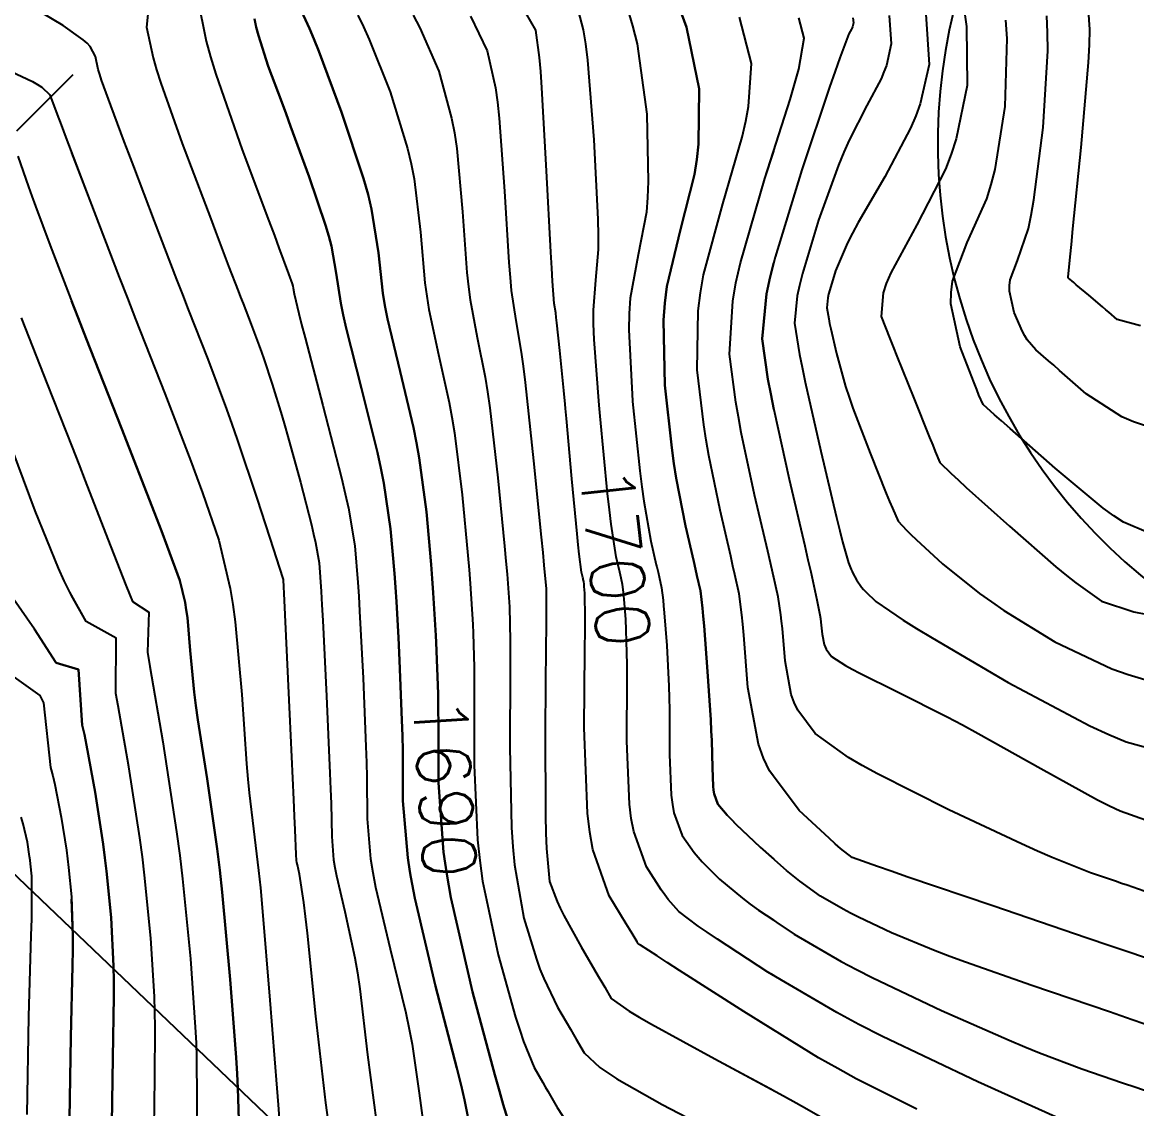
# Model space of a CAD drawing. Header units: metres. Extents: x 837475 to 838479, y 1189012 to 1191015.
# Drawn here: x 837821.4 to 837900.8, y 1190482.4 to 1190559.7 of the extents above; entities that cross this region are included whole.
import ezdxf

# ---------------------------------------------------------------- set-up
doc = ezdxf.new("R2010")
doc.units = ezdxf.units.M
doc.header["$LTSCALE"] = 0.3
for name, color, linetype in [('CORREDORVIA', 70, 'Continuous'), ('COTAS 10', 1, 'Continuous'), ('COTAS INT', 252, 'Continuous'), ('DRENAJE', 5, 'Continuous'), ('VIA2', 121, 'Continuous')]:
    doc.layers.add(name, color=color, linetype=linetype)
doc.styles.get("Standard").update_dxf_attribs({"font": 'simplex.shx'})

msp = doc.modelspace()

# ---------------------------------------------------------------- linework, layer by layer
at = {"layer": 'CORREDORVIA'}
msp.add_lwpolyline([(837910.67578, 1191000.96488), (838157.033, 1190996.193), (838237.174, 1190821.339), (838237.001, 1190602.875), (838240.0305, 1190437.1985), (838223.5365, 1190366.2715), (838212.196, 1190288.9195), (838227.642, 1189916.876), (838080.482, 1189451.8445), (837860.4834, 1189307.12351), (837593.19071, 1189234.39948), (837744.4868, 1189686.6093), (837750.277, 1189933.973), (837710.4905, 1190057.959), (837731.595, 1190134.414), (837885.383, 1190229.429), (837983.18356, 1190344.11971), (837817.55386, 1190502.18733), (837798.03286, 1190660.16958), (837963.57418, 1190795.98182)], close=True, dxfattribs=at)
at = {"layer": 'COTAS 10'}
for points in [[(837841.158, 1190560.818), (837841.874, 1190559.276), (837842.175, 1190558.53), (837842.522, 1190557.646), (837844.15, 1190553.302), (837845.721, 1190548.577), (837846.032, 1190547.453), (837846.289, 1190546.408), (837846.771, 1190543.302), (837847.087, 1190540.432), (837847.241, 1190539.538), (837847.423, 1190538.599), (837848.318, 1190534.849), (837849.262, 1190530.861), (837849.475, 1190529.773), (837849.668, 1190528.692), (837850.189, 1190524.849), (837850.53, 1190521.113), (837850.61, 1190520.1), (837850.683, 1190519.096), (837850.862, 1190516.055), (837850.891, 1190515.551), (837851.016, 1190511.897), (837851.036, 1190510.826), (837851.051, 1190509.729), (837851.052, 1190505.551), (837851.4, 1190500.627), (837851.634, 1190499.06), (837851.926, 1190497.404), (837851.999, 1190497.09), (837851.926, 1190497.404), (837851.634, 1190499.06), (837851.4, 1190500.627), (837851.052, 1190505.551), (837851.051, 1190509.729), (837851.036, 1190510.826), (837851.016, 1190511.897), (837850.891, 1190515.551), (837850.862, 1190516.055), (837850.683, 1190519.096), (837850.61, 1190520.1), (837850.53, 1190521.113), (837850.189, 1190524.849), (837849.668, 1190528.692), (837849.475, 1190529.773), (837849.262, 1190530.861), (837848.318, 1190534.849), (837847.423, 1190538.599), (837847.241, 1190539.538), (837847.087, 1190540.432), (837846.771, 1190543.302), (837846.289, 1190546.408), (837846.032, 1190547.453), (837845.721, 1190548.577), (837844.15, 1190553.302), (837842.522, 1190557.646), (837842.175, 1190558.53), (837841.874, 1190559.276), (837841.158, 1190560.818)], [(837874.92346, 1190491.83388), (837874.506, 1190492.079), (837870.915, 1190494.428), (837870.173, 1190494.929), (837869.54, 1190495.364), (837868.164, 1190496.399), (837867.406, 1190497.258), (837867.163, 1190497.584), (837866.906, 1190497.948), (837865.858, 1190499.58), (837864.95, 1190502.094), (837864.782, 1190503.015), (837864.649, 1190504.033), (837864.47, 1190508.519), (837864.49, 1190512.967), (837864.487, 1190513.562), (837864.484, 1190513.96), (837864.472, 1190514.849), (837864.387, 1190517.201), (837864.28, 1190518.601), (837864.255, 1190518.89), (837864.232, 1190519.136), (837864.165, 1190519.672), (837864.062, 1190520.133), (837864.016, 1190520.333), (837863.963, 1190520.564), (837863.708, 1190521.66), (837863.347, 1190523.985), (837863.227, 1190524.99), (837863.097, 1190526.153), (837862.557, 1190531.66), (837862.498, 1190532.458), (837862.146, 1190537.12), (837862.098, 1190538.252), (837862.078, 1190539.22), (837862.245, 1190541.348), (837862.445, 1190543.524), (837862.447, 1190544.523), (837862.424, 1190545.693), (837862.147, 1190551.348), (837861.679, 1190557.006), (837861.535, 1190558.178), (837861.386, 1190559.178), (837860.799, 1190561.363)], [(837895.47, 1190481.554), (837889.458, 1190484.27), (837882.659, 1190487.502), (837880.991, 1190488.358), (837879.416, 1190489.196), (837874.506, 1190492.079), (837870.915, 1190494.428), (837870.173, 1190494.929), (837869.54, 1190495.364), (837868.164, 1190496.399), (837867.406, 1190497.258), (837867.163, 1190497.584), (837866.906, 1190497.948), (837865.858, 1190499.58), (837864.95, 1190502.094), (837864.782, 1190503.015), (837864.649, 1190504.033), (837864.47, 1190508.519), (837864.49, 1190512.967), (837864.487, 1190513.562), (837864.484, 1190513.96), (837864.472, 1190514.849), (837864.387, 1190517.201), (837864.28, 1190518.601), (837864.255, 1190518.89), (837864.232, 1190519.136), (837864.165, 1190519.672), (837864.062, 1190520.133), (837864.016, 1190520.333), (837863.963, 1190520.564), (837863.708, 1190521.66), (837863.347, 1190523.985), (837863.227, 1190524.99), (837863.097, 1190526.153), (837862.557, 1190531.66), (837862.498, 1190532.458), (837862.146, 1190537.12), (837862.098, 1190538.252), (837862.078, 1190539.22), (837862.245, 1190541.348), (837862.445, 1190543.524), (837862.447, 1190544.523), (837862.424, 1190545.693), (837862.147, 1190551.348), (837861.679, 1190557.006), (837861.535, 1190558.178), (837861.386, 1190559.178), (837860.799, 1190561.363)], [(837880.568, 1190560.036), (837880.595, 1190559.672), (837880.531, 1190559.395), (837880.5, 1190559.311), (837880.463, 1190559.223), (837880.281, 1190558.881), (837879.631, 1190557.177), (837879.3, 1190556.231), (837878.902, 1190555.08), (837876.918, 1190549.209), (837875.016, 1190542.976), (837874.67, 1190541.596), (837874.403, 1190540.367), (837874.093, 1190537.176), (837874.513, 1190534.297), (837874.706, 1190533.264), (837874.932, 1190532.129), (837876.026, 1190527.176), (837877.127, 1190522.439), (837877.357, 1190521.439), (837877.555, 1190520.575), (837878.001, 1190518.581), (837878.202, 1190517.53), (837878.245, 1190517.261), (837878.283, 1190517), (837878.375, 1190516.138), (837878.511, 1190515.407), (837878.576, 1190515.23), (837878.654, 1190515.064), (837879.034, 1190514.557), (837880.036, 1190513.904), (837880.506, 1190513.647), (837881.059, 1190513.356), (837883.748, 1190512.029), (837887.277, 1190510.251), (837888.359, 1190509.677), (837889.487, 1190509.067), (837893.938, 1190506.567), (837897.969, 1190504.345), (837898.831, 1190503.911), (837899.584, 1190503.556), (837901.387, 1190502.925)], [(837901.402, 1190530.975), (837900.533, 1190531.267), (837899.714, 1190531.608), (837897.173, 1190533.251), (837895.275, 1190534.928), (837894.861, 1190535.291), (837894.496, 1190535.61), (837893.579, 1190536.398), (837892.977, 1190537.11), (837892.81, 1190537.382), (837892.643, 1190537.685), (837892.039, 1190539.049), (837891.71, 1190540.575), (837891.716, 1190540.98), (837891.765, 1190541.379), (837892.293, 1190542.756), (837893.062, 1190545.017), (837893.262, 1190545.972), (837893.456, 1190547.071), (837894.112, 1190552.227), (837894.438, 1190557.686), (837894.424, 1190558.976), (837894.365, 1190560.169)], [(837820.275, 1190556.384), (837822.14, 1190555.49), (837822.507, 1190555.283), (837822.811, 1190555.094), (837823.369, 1190554.557), (837823.891, 1190553.144), (837824.171, 1190552.401), (837824.51, 1190551.507), (837826.226, 1190547.01), (837828.321, 1190541.563), (837828.899, 1190540.07), (837829.477, 1190538.584), (837831.557, 1190533.272), (837833.41, 1190528.467), (837833.844, 1190527.301), (837834.243, 1190526.206), (837835.402, 1190522.845), (837836.222, 1190519.397), (837836.409, 1190518.248), (837836.579, 1190517.014), (837837.045, 1190511.855), (837837.387, 1190506.913), (837837.478, 1190505.817), (837837.568, 1190504.837), (837837.88, 1190502.282), (837838.243, 1190499.324), (837838.366, 1190498.091), (837838.498, 1190496.678), (837839.052, 1190490.081), (837839.547, 1190483.821), (837839.641, 1190482.621), (837839.717, 1190481.653)], [(837824.92346, 1190550.42348), (837826.226, 1190547.01), (837828.321, 1190541.563), (837828.899, 1190540.07), (837829.477, 1190538.584), (837831.557, 1190533.272), (837833.41, 1190528.467), (837833.844, 1190527.301), (837834.243, 1190526.206), (837835.402, 1190522.845), (837836.222, 1190519.397), (837836.409, 1190518.248), (837836.579, 1190517.014), (837837.045, 1190511.855), (837837.387, 1190506.913), (837837.478, 1190505.817), (837837.568, 1190504.837), (837837.88, 1190502.282), (837838.243, 1190499.324), (837838.366, 1190498.091), (837838.498, 1190496.678), (837839.052, 1190490.081), (837839.547, 1190483.821), (837839.641, 1190482.621), (837839.717, 1190481.653)], [(837874.932, 1190532.129), (837874.706, 1190533.264), (837874.513, 1190534.297), (837874.093, 1190537.176), (837874.403, 1190540.367), (837874.67, 1190541.596), (837874.92346, 1190542.6069)], [(837820.329, 1190513.441), (837822.652, 1190511.786), (837822.912, 1190511.265), (837823.431, 1190506.642), (837823.584, 1190506.051), (837823.729, 1190505.443), (837824.19, 1190503.112), (837824.552, 1190500.759), (837824.635, 1190500.138), (837824.71, 1190499.529), (837824.918, 1190497.439), (837825.008, 1190494.686), (837825.008, 1190493.659), (837824.998, 1190492.517), (837824.872, 1190487.439), (837824.766, 1190481.626)], [(837824.766, 1190481.626), (837824.872, 1190487.439), (837824.998, 1190492.517), (837825.008, 1190493.659), (837825.008, 1190494.686), (837824.92346, 1190497.27205)], [(837856.181, 1190480.979), (837855.656, 1190482.657), (837855.389, 1190483.605), (837855.069, 1190484.762), (837853.476, 1190490.688), (837851.999, 1190497.09), (837853.476, 1190490.688), (837855.069, 1190484.762), (837855.389, 1190483.605), (837855.656, 1190482.657), (837856.181, 1190480.979)]]:
    msp.add_lwpolyline(points, dxfattribs=at)
at = {"layer": 'COTAS INT'}
for points in [[(837901.048, 1190538.097), (837899.39, 1190538.544), (837898.788, 1190539.067), (837898.577, 1190539.247), (837898.347, 1190539.442), (837897.357, 1190540.274), (837896.457, 1190541.028), (837896.284, 1190541.174), (837896.143, 1190541.292), (837895.91, 1190541.494), (837895.895, 1190541.519), (837895.892, 1190541.527), (837895.89, 1190541.535), (837895.886, 1190541.566), (837896.03, 1190543.002), (837896.12, 1190543.896), (837896.233, 1190545.005), (837896.822, 1190550.804), (837897.336, 1190556.844), (837897.401, 1190558.105), (837897.431, 1190559.188), (837897.262, 1190561.617)], [(837830.477, 1190561.495), (837830.261, 1190559.356), (837830.727, 1190557.18), (837830.977, 1190556.336), (837831.279, 1190555.387), (837832.809, 1190551.084), (837834.454, 1190546.711), (837834.828, 1190545.718), (837835.168, 1190544.819), (837836.102, 1190542.358), (837836.78, 1190540.594), (837836.958, 1190540.135), (837837.131, 1190539.689), (837837.72, 1190538.183), (837838.291, 1190536.667), (837838.452, 1190536.214), (837838.615, 1190535.747), (837839.218, 1190533.942), (837839.897, 1190531.719), (837840.109, 1190530.989), (837840.33, 1190530.209), (837841.217, 1190526.976), (837842.002, 1190523.928), (837842.16, 1190523.265), (837842.292, 1190522.68), (837842.557, 1190521.217), (837842.694, 1190519.183), (837842.747, 1190518.237), (837842.806, 1190517.126), (837843.071, 1190511.731), (837843.316, 1190506.258), (837843.361, 1190505.097), (837843.397, 1190504.09), (837843.447, 1190501.731), (837843.585, 1190500.087), (837843.676, 1190499.53), (837843.789, 1190498.929), (837844.391, 1190496.389), (837845.095, 1190493.106), (837845.274, 1190492.037), (837845.445, 1190490.897), (837846.005, 1190486.202), (837846.639, 1190481.342)], [(837830.477, 1190561.495), (837830.261, 1190559.356), (837830.727, 1190557.18), (837830.977, 1190556.336), (837831.279, 1190555.387), (837832.809, 1190551.084), (837834.454, 1190546.711), (837834.828, 1190545.718), (837835.168, 1190544.819), (837836.102, 1190542.358), (837836.78, 1190540.594), (837836.958, 1190540.135), (837837.131, 1190539.689), (837837.72, 1190538.183), (837838.291, 1190536.667), (837838.452, 1190536.214), (837838.615, 1190535.747), (837839.218, 1190533.942), (837839.897, 1190531.719), (837840.109, 1190530.989), (837840.33, 1190530.209), (837841.217, 1190526.976), (837842.002, 1190523.928), (837842.16, 1190523.265), (837842.292, 1190522.68), (837842.557, 1190521.217), (837842.694, 1190519.183), (837842.747, 1190518.237), (837842.806, 1190517.126), (837843.071, 1190511.731), (837843.316, 1190506.258), (837843.361, 1190505.097), (837843.397, 1190504.09), (837843.447, 1190501.731), (837843.585, 1190500.087), (837843.676, 1190499.53), (837843.789, 1190498.929), (837844.391, 1190496.389), (837845.095, 1190493.106), (837845.274, 1190492.037), (837845.445, 1190490.897), (837846.005, 1190486.202), (837846.639, 1190481.342)], [(837833.892, 1190561.446), (837834.497, 1190558.357), (837834.81, 1190557.242), (837835.186, 1190556.013), (837837.07, 1190550.638), (837838.973, 1190545.564), (837839.362, 1190544.525), (837839.691, 1190543.646), (837840.38, 1190541.797), (837840.622, 1190541.085), (837840.67, 1190540.924), (837840.709, 1190540.778), (837840.779, 1190540.38), (837841.102, 1190538.979), (837841.3, 1190538.202), (837841.546, 1190537.255), (837842.826, 1190532.427), (837844.142, 1190527.286), (837844.409, 1190526.141), (837844.635, 1190525.117), (837845.101, 1190522.427), (837845.306, 1190519.826), (837845.368, 1190518.858), (837845.432, 1190517.783), (837845.678, 1190513.004), (837845.882, 1190508.138), (837845.919, 1190507.007), (837845.948, 1190505.969), (837845.982, 1190503.004), (837846.221, 1190500.151), (837846.378, 1190499.185), (837846.576, 1190498.141), (837847.62, 1190493.734), (837848.729, 1190489.171), (837848.968, 1190488.03), (837849.177, 1190486.941), (837849.684, 1190483.45), (837850.071, 1190480.481)], [(837833.892, 1190561.446), (837834.497, 1190558.357), (837834.81, 1190557.242), (837835.186, 1190556.013), (837837.07, 1190550.638), (837838.973, 1190545.564), (837839.362, 1190544.525), (837839.691, 1190543.646), (837840.38, 1190541.797), (837840.622, 1190541.085), (837840.67, 1190540.924), (837840.709, 1190540.778), (837840.779, 1190540.38), (837841.102, 1190538.979), (837841.3, 1190538.202), (837841.546, 1190537.255), (837842.826, 1190532.427), (837844.142, 1190527.286), (837844.409, 1190526.141), (837844.635, 1190525.117), (837845.101, 1190522.427), (837845.306, 1190519.826), (837845.368, 1190518.858), (837845.432, 1190517.783), (837845.678, 1190513.004), (837845.882, 1190508.138), (837845.919, 1190507.007), (837845.948, 1190505.969), (837845.982, 1190503.004), (837846.221, 1190500.151), (837846.378, 1190499.185), (837846.576, 1190498.141), (837847.62, 1190493.734), (837848.729, 1190489.171), (837848.968, 1190488.03), (837849.177, 1190486.941), (837849.684, 1190483.45), (837850.071, 1190480.481)], [(837885.119, 1190482.311), (837880.789, 1190484.48), (837879.477, 1190485.206), (837878.115, 1190485.988), (837872.787, 1190489.269), (837868.223, 1190492.206), (837867.343, 1190492.771), (837866.629, 1190493.229), (837865.436, 1190493.988), (837865.348, 1190494.037), (837865.33, 1190494.046), (837865.316, 1190494.055), (837865.291, 1190494.073), (837865.273, 1190494.104), (837865.263, 1190494.121), (837865.251, 1190494.141), (837865.191, 1190494.245), (837864.842, 1190494.822), (837864.649, 1190495.141), (837864.414, 1190495.529), (837863.215, 1190497.504), (837862.045, 1190500.814), (837861.828, 1190502.044), (837861.657, 1190503.409), (837861.428, 1190509.471), (837861.478, 1190514.925), (837861.48, 1190515.168), (837861.487, 1190516.304), (837861.49, 1190517.248), (837861.472, 1190519.061), (837861.436, 1190519.53), (837861.428, 1190519.628), (837861.42, 1190519.71), (837861.397, 1190519.89), (837861.363, 1190520.045), (837861.347, 1190520.112), (837861.33, 1190520.189), (837861.244, 1190520.557), (837861.077, 1190521.841), (837861.007, 1190522.497), (837860.928, 1190523.282), (837860.557, 1190527.202), (837860.159, 1190531.503), (837860.093, 1190532.204), (837860.062, 1190532.529), (837859.971, 1190533.484), (837859.691, 1190536.336), (837859.484, 1190538.302), (837859.439, 1190538.698), (837859.399, 1190539.03), (837859.3, 1190539.691), (837859.177, 1190541.288), (837859.122, 1190542.209), (837859.058, 1190543.338), (837858.754, 1190549.145), (837858.414, 1190555.036), (837858.328, 1190556.218), (837858.246, 1190557.205), (837857.978, 1190559.145), (837856.921, 1190560.99)], [(837874.92346, 1190487.95336), (837872.787, 1190489.269), (837868.223, 1190492.206), (837867.343, 1190492.771), (837866.629, 1190493.229), (837865.436, 1190493.988), (837865.348, 1190494.037), (837865.33, 1190494.046), (837865.316, 1190494.055), (837865.291, 1190494.073), (837865.273, 1190494.104), (837865.263, 1190494.121), (837865.251, 1190494.141), (837865.191, 1190494.245), (837864.842, 1190494.822), (837864.649, 1190495.141), (837864.414, 1190495.529), (837863.215, 1190497.504), (837862.045, 1190500.814), (837861.828, 1190502.044), (837861.657, 1190503.409), (837861.428, 1190509.471), (837861.478, 1190514.925), (837861.48, 1190515.168), (837861.487, 1190516.304), (837861.49, 1190517.248), (837861.472, 1190519.061), (837861.436, 1190519.53), (837861.428, 1190519.628), (837861.42, 1190519.71), (837861.397, 1190519.89), (837861.363, 1190520.045), (837861.347, 1190520.112), (837861.33, 1190520.189), (837861.244, 1190520.557), (837861.077, 1190521.841), (837861.007, 1190522.497), (837860.928, 1190523.282), (837860.557, 1190527.202), (837860.159, 1190531.503), (837860.093, 1190532.204), (837860.062, 1190532.529), (837859.971, 1190533.484), (837859.691, 1190536.336), (837859.484, 1190538.302), (837859.439, 1190538.698), (837859.399, 1190539.03), (837859.3, 1190539.691), (837859.177, 1190541.288), (837859.122, 1190542.209), (837859.058, 1190543.338), (837858.754, 1190549.145), (837858.414, 1190555.036), (837858.328, 1190556.218), (837858.246, 1190557.205), (837857.978, 1190559.145), (837856.921, 1190560.99)], [(837843.227, 1190481.393), (837843.033, 1190482.765), (837842.326, 1190488.953), (837841.714, 1190494.853), (837841.58, 1190496.043), (837841.462, 1190497.041), (837841.162, 1190499.044), (837841.003, 1190499.716), (837840.973, 1190499.876), (837840.949, 1190500.023), (837840.913, 1190500.458), (837840.846, 1190502.21), (837840.803, 1190503.187), (837840.749, 1190504.378), (837840.465, 1190510.458), (837840.082, 1190518.539), (837840.013, 1190520.006), (837840.011, 1190520.013), (837840.011, 1190520.016), (837840.01, 1190520.02), (837840.006, 1190520.035), (837839.72, 1190520.923), (837839.32, 1190522.163), (837838.161, 1190525.756), (837836.745, 1190530), (837836.361, 1190531.098), (837835.981, 1190532.162), (837834.639, 1190535.727), (837833.253, 1190539.268), (837832.846, 1190540.318), (837832.429, 1190541.397), (837830.835, 1190545.544), (837829.345, 1190549.448), (837828.992, 1190550.374), (837828.666, 1190551.233), (837827.706, 1190553.775), (837827.06, 1190555.591), (837826.932, 1190555.991), (837826.827, 1190556.348), (837826.631, 1190557.266), (837826.246, 1190557.987), (837826.023, 1190558.219), (837825.748, 1190558.466), (837824.331, 1190559.473), (837822.809, 1190560.385)], [(837845.315, 1190560.213), (837845.717, 1190559.377), (837846.122, 1190558.482), (837847.607, 1190554.763), (837848.852, 1190550.734), (837849.106, 1190549.644), (837849.32, 1190548.565), (837849.766, 1190544.763), (837850.08, 1190541.159), (837850.211, 1190540.205), (837850.361, 1190539.272), (837851.063, 1190536.059), (837851.822, 1190532.648), (837852.008, 1190531.589), (837852.184, 1190530.48), (837852.733, 1190526.059), (837853.142, 1190521.756), (837853.231, 1190520.721), (837853.308, 1190519.753), (837853.497, 1190516.824), (837853.515, 1190516.214), (837853.582, 1190513.777), (837853.595, 1190512.736), (837853.602, 1190511.608), (837853.587, 1190506.824), (837853.822, 1190501.499), (837853.987, 1190500.031), (837854.195, 1190498.566), (837854.476, 1190497.239), (837855.306, 1190493.3), (837856.545, 1190488.878), (837856.834, 1190487.945), (837857.099, 1190487.138), (837857.858, 1190485.279), (837858.478, 1190484.215), (837858.654, 1190483.91), (837858.832, 1190483.601), (837859.493, 1190482.449), (837860.17, 1190481.427)], [(837845.315, 1190560.213), (837845.717, 1190559.377), (837846.122, 1190558.482), (837847.607, 1190554.763), (837848.852, 1190550.734), (837849.106, 1190549.644), (837849.32, 1190548.565), (837849.766, 1190544.763), (837850.08, 1190541.159), (837850.211, 1190540.205), (837850.361, 1190539.272), (837851.063, 1190536.059), (837851.822, 1190532.648), (837852.008, 1190531.589), (837852.184, 1190530.48), (837852.733, 1190526.059), (837853.142, 1190521.756), (837853.231, 1190520.721), (837853.308, 1190519.753), (837853.497, 1190516.824), (837853.515, 1190516.214), (837853.582, 1190513.777), (837853.595, 1190512.736), (837853.602, 1190511.608), (837853.587, 1190506.824), (837853.822, 1190501.499), (837853.987, 1190500.031), (837854.195, 1190498.566), (837854.476, 1190497.239), (837855.306, 1190493.3), (837856.545, 1190488.878), (837856.834, 1190487.945), (837857.099, 1190487.138), (837857.858, 1190485.279), (837858.478, 1190484.215), (837858.654, 1190483.91), (837858.832, 1190483.601), (837859.493, 1190482.449), (837860.17, 1190481.427)], [(837849.258, 1190560.223), (837849.722, 1190559.318), (837851.064, 1190556.224), (837851.983, 1190552.891), (837852.18, 1190551.835), (837852.352, 1190550.722), (837852.762, 1190546.224), (837853.073, 1190541.885), (837853.182, 1190540.873), (837853.3, 1190539.944), (837853.809, 1190537.27), (837854.382, 1190534.436), (837854.541, 1190533.405), (837854.701, 1190532.267), (837855.277, 1190527.27), (837855.754, 1190522.399), (837855.852, 1190521.342), (837855.934, 1190520.41), (837856.103, 1190518.097), (837856.149, 1190515.657), (837856.153, 1190514.645), (837856.153, 1190513.488), (837856.122, 1190508.097), (837856.243, 1190502.37), (837856.34, 1190501.002), (837856.463, 1190499.728), (837857.136, 1190495.912), (837858.021, 1190492.993), (837858.279, 1190492.285), (837858.542, 1190491.62), (837859.536, 1190489.578), (837860.452, 1190488.009), (837860.665, 1190487.641), (837860.861, 1190487.303), (837861.426, 1190486.323), (837862.551, 1190485.28), (837863.1, 1190484.902), (837863.753, 1190484.485), (837866.971, 1190482.657), (837870.534, 1190480.798)], [(837849.258, 1190560.223), (837849.722, 1190559.318), (837851.064, 1190556.224), (837851.983, 1190552.891), (837852.18, 1190551.835), (837852.352, 1190550.722), (837852.762, 1190546.224), (837853.073, 1190541.885), (837853.182, 1190540.873), (837853.3, 1190539.944), (837853.809, 1190537.27), (837854.382, 1190534.436), (837854.541, 1190533.405), (837854.701, 1190532.267), (837855.277, 1190527.27), (837855.754, 1190522.399), (837855.852, 1190521.342), (837855.934, 1190520.41), (837856.103, 1190518.097), (837856.149, 1190515.657), (837856.153, 1190514.645), (837856.153, 1190513.488), (837856.122, 1190508.097), (837856.243, 1190502.37), (837856.34, 1190501.002), (837856.463, 1190499.728), (837857.136, 1190495.912), (837858.021, 1190492.993), (837858.279, 1190492.285), (837858.542, 1190491.62), (837859.536, 1190489.578), (837860.452, 1190488.009), (837860.665, 1190487.641), (837860.861, 1190487.303), (837861.426, 1190486.323), (837862.551, 1190485.28), (837863.1, 1190484.902), (837863.753, 1190484.485), (837866.971, 1190482.657), (837870.534, 1190480.798)], [(837853.321, 1190560.154), (837854.521, 1190557.684), (837855.115, 1190555.048), (837855.254, 1190554.027), (837855.383, 1190552.879), (837855.758, 1190547.684), (837856.066, 1190542.612), (837856.152, 1190541.541), (837856.238, 1190540.616), (837856.554, 1190538.481), (837856.942, 1190536.223), (837857.074, 1190535.221), (837857.217, 1190534.055), (837857.821, 1190528.481), (837858.366, 1190523.043), (837858.473, 1190521.963), (837858.559, 1190521.067), (837858.71, 1190519.37), (837858.716, 1190517.536), (837858.712, 1190516.555), (837858.704, 1190515.368), (837858.657, 1190509.37), (837858.665, 1190503.242), (837858.693, 1190501.974), (837858.732, 1190500.89), (837858.966, 1190498.524), (837859.497, 1190497.109), (837859.724, 1190496.625), (837859.984, 1190496.101), (837861.213, 1190493.878), (837862.426, 1190491.803), (837862.677, 1190491.373), (837862.891, 1190491.005), (837863.359, 1190490.198), (837864.627, 1190489.297), (837865.345, 1190488.87), (837866.224, 1190488.366), (837870.724, 1190485.905), (837874.92346, 1190483.64319)], [(837853.321, 1190560.154), (837854.521, 1190557.684), (837855.115, 1190555.048), (837855.254, 1190554.027), (837855.383, 1190552.879), (837855.758, 1190547.684), (837856.066, 1190542.612), (837856.152, 1190541.541), (837856.238, 1190540.616), (837856.554, 1190538.481), (837856.942, 1190536.223), (837857.074, 1190535.221), (837857.217, 1190534.055), (837857.821, 1190528.481), (837858.366, 1190523.043), (837858.473, 1190521.963), (837858.559, 1190521.067), (837858.71, 1190519.37), (837858.716, 1190517.536), (837858.712, 1190516.555), (837858.704, 1190515.368), (837858.657, 1190509.37), (837858.665, 1190503.242), (837858.693, 1190501.974), (837858.732, 1190500.89), (837858.966, 1190498.524), (837859.497, 1190497.109), (837859.724, 1190496.625), (837859.984, 1190496.101), (837861.213, 1190493.878), (837862.426, 1190491.803), (837862.677, 1190491.373), (837862.891, 1190491.005), (837863.359, 1190490.198), (837864.627, 1190489.297), (837865.345, 1190488.87), (837866.224, 1190488.366), (837870.724, 1190485.905), (837875.349, 1190483.414), (837876.306, 1190482.891), (837877.122, 1190482.44), (837878.9, 1190481.414)], [(837864.506, 1190560.671), (837864.875, 1190559.451), (837865.191, 1190558.18), (837865.882, 1190553.158), (837865.994, 1190548.365), (837865.944, 1190547.238), (837865.859, 1190546.197), (837865.26, 1190543.158), (837864.695, 1190540.06), (837864.632, 1190538.98), (837864.61, 1190537.805), (837864.865, 1190532.763), (837864.871, 1190532.708), (837865.38, 1190527.782), (837865.522, 1190526.645), (837865.664, 1190525.613), (837866.172, 1190522.763), (837866.56, 1190521.092), (837866.595, 1190520.939), (837866.684, 1190520.554), (837866.76, 1190520.221), (837866.932, 1190519.454), (837867.044, 1190518.563), (837867.082, 1190518.152), (837867.124, 1190517.671), (837867.302, 1190515.342), (837867.455, 1190512.451), (837867.481, 1190511.615), (837867.5, 1190510.765), (837867.511, 1190507.568), (837867.626, 1190504.681), (837867.712, 1190504.026), (837867.82, 1190503.433), (837868.404, 1190501.815), (837869.258, 1190500.6), (837869.536, 1190500.262), (837869.833, 1190499.923), (837871.055, 1190498.693), (837872.689, 1190497.343), (837873.244, 1190496.928), (837873.844, 1190496.496), (837876.384, 1190494.787), (837879.716, 1190492.845), (837880.815, 1190492.265), (837881.991, 1190491.666), (837886.875, 1190489.354), (837891.684, 1190487.237), (837892.812, 1190486.761), (837893.853, 1190486.334), (837896.875, 1190485.191), (837899.762, 1190484.207), (837900.717, 1190483.88), (837901.739, 1190483.53)], [(837864.506, 1190560.671), (837864.875, 1190559.451), (837865.191, 1190558.18), (837865.882, 1190553.158), (837865.994, 1190548.365), (837865.944, 1190547.238), (837865.859, 1190546.197), (837865.26, 1190543.158), (837864.695, 1190540.06), (837864.632, 1190538.98), (837864.61, 1190537.805), (837864.865, 1190532.763), (837864.871, 1190532.708), (837865.38, 1190527.782), (837865.522, 1190526.645), (837865.664, 1190525.613), (837866.172, 1190522.763), (837866.56, 1190521.092), (837866.595, 1190520.939), (837866.684, 1190520.554), (837866.76, 1190520.221), (837866.932, 1190519.454), (837867.044, 1190518.563), (837867.082, 1190518.152), (837867.124, 1190517.671), (837867.302, 1190515.342), (837867.455, 1190512.451), (837867.481, 1190511.615), (837867.5, 1190510.765), (837867.511, 1190507.568), (837867.626, 1190504.681), (837867.712, 1190504.026), (837867.82, 1190503.433), (837868.404, 1190501.815), (837869.258, 1190500.6), (837869.536, 1190500.262), (837869.833, 1190499.923), (837871.055, 1190498.693), (837872.689, 1190497.343), (837873.244, 1190496.928), (837873.844, 1190496.496), (837874.92346, 1190495.7697)], [(837868.215, 1190560.725), (837868.703, 1190559.353), (837869.617, 1190554.968), (837869.563, 1190551.037), (837869.441, 1190549.952), (837869.272, 1190548.869), (837868.274, 1190544.968), (837867.312, 1190540.899), (837867.167, 1190539.709), (837867.073, 1190538.491), (837867.172, 1190533.867), (837867.664, 1190529.411), (837867.818, 1190528.3), (837867.981, 1190527.242), (837868.635, 1190523.867), (837869.228, 1190521.314), (837869.352, 1190520.775), (837869.459, 1190520.31), (837869.699, 1190519.235), (837869.856, 1190517.989), (837869.91, 1190517.415), (837869.968, 1190516.741), (837870.217, 1190513.482), (837870.437, 1190510.052), (837870.478, 1190509.271), (837870.51, 1190508.563), (837870.552, 1190506.616), (837870.603, 1190505.328), (837870.641, 1190505.036), (837870.69, 1190504.772), (837870.95, 1190504.05), (837871.609, 1190503.253), (837871.909, 1190502.94), (837872.259, 1190502.589), (837873.947, 1190500.988), (837874.92346, 1190500.12675)], [(837902.121, 1190488.117), (837900.452, 1190488.689), (837898.825, 1190489.245), (837893.304, 1190491.124), (837888.579, 1190492.782), (837887.455, 1190493.199), (837886.411, 1190493.597), (837883.304, 1190494.884), (837880.956, 1190495.996), (837880.392, 1190496.283), (837879.863, 1190496.562), (837878.263, 1190497.495), (837876.773, 1190498.564), (837876.315, 1190498.928), (837875.837, 1190499.321), (837873.947, 1190500.988), (837872.259, 1190502.589), (837871.909, 1190502.94), (837871.609, 1190503.253), (837870.95, 1190504.05), (837870.69, 1190504.772), (837870.641, 1190505.036), (837870.603, 1190505.328), (837870.552, 1190506.616), (837870.51, 1190508.563), (837870.478, 1190509.271), (837870.437, 1190510.052), (837870.217, 1190513.482), (837869.968, 1190516.741), (837869.91, 1190517.415), (837869.856, 1190517.989), (837869.699, 1190519.235), (837869.459, 1190520.31), (837869.352, 1190520.775), (837869.228, 1190521.314), (837868.635, 1190523.867), (837867.981, 1190527.242), (837867.818, 1190528.3), (837867.664, 1190529.411), (837867.172, 1190533.867), (837867.073, 1190538.491), (837867.167, 1190539.709), (837867.312, 1190540.899), (837868.274, 1190544.968), (837869.272, 1190548.869), (837869.441, 1190549.952), (837869.563, 1190551.037), (837869.617, 1190554.968), (837868.703, 1190559.353), (837868.215, 1190560.725)], [(837874.92346, 1190506.00496), (837874.625, 1190506.403), (837874.196, 1190507.322), (837873.833, 1190508.303), (837873.079, 1190512.354), (837872.793, 1190516.082), (837872.724, 1190516.86), (837872.66, 1190517.527), (837872.467, 1190519.017), (837872.158, 1190520.398), (837872.021, 1190520.997), (837871.861, 1190521.689), (837871.099, 1190524.97), (837870.298, 1190528.871), (837870.114, 1190529.954), (837869.947, 1190531.039), (837869.479, 1190534.97), (837869.537, 1190539.177), (837869.701, 1190540.437), (837869.929, 1190541.738), (837871.288, 1190546.778), (837872.685, 1190551.541), (837872.938, 1190552.667), (837873.133, 1190553.71), (837873.352, 1190556.778), (837872.479, 1190560.077)], [(837904.901, 1190491.888), (837900.361, 1190493.444), (837898.856, 1190493.958), (837897.243, 1190494.507), (837890.523, 1190496.789), (837884.472, 1190498.85), (837883.282, 1190499.26), (837882.302, 1190499.601), (837880.516, 1190500.253), (837879.684, 1190500.885), (837879.306, 1190501.214), (837878.864, 1190501.609), (837876.735, 1190503.589), (837874.625, 1190506.403), (837874.196, 1190507.322), (837873.833, 1190508.303), (837873.079, 1190512.354), (837872.793, 1190516.082), (837872.724, 1190516.86), (837872.66, 1190517.527), (837872.467, 1190519.017), (837872.158, 1190520.398), (837872.021, 1190520.997), (837871.861, 1190521.689), (837871.099, 1190524.97), (837870.298, 1190528.871), (837870.114, 1190529.954), (837869.947, 1190531.039), (837869.479, 1190534.97), (837869.537, 1190539.177), (837869.701, 1190540.437), (837869.929, 1190541.738), (837871.288, 1190546.778), (837872.685, 1190551.541), (837872.938, 1190552.667), (837873.133, 1190553.71), (837873.352, 1190556.778), (837872.479, 1190560.077)], [(837901.297, 1190497.853), (837900.096, 1190498.265), (837899.697, 1190498.401), (837899.27, 1190498.546), (837897.491, 1190499.15), (837894.748, 1190500.241), (837893.712, 1190500.694), (837892.558, 1190501.212), (837887.393, 1190503.627), (837882.319, 1190506.19), (837881.221, 1190506.802), (837880.257, 1190507.371), (837877.885, 1190509.073), (837876.64, 1190510.733), (837876.386, 1190511.276), (837876.172, 1190511.855), (837875.727, 1190514.246), (837875.538, 1190516.541), (837875.485, 1190517.06), (837875.431, 1190517.529), (837875.234, 1190518.799), (837874.857, 1190520.487), (837874.689, 1190521.218), (837874.494, 1190522.064), (837873.563, 1190526.073), (837872.615, 1190530.5), (837872.41, 1190531.609), (837872.23, 1190532.668), (837871.786, 1190536.073), (837872.001, 1190539.863), (837872.235, 1190541.165), (837872.546, 1190542.577), (837874.302, 1190548.588), (837876.099, 1190554.214), (837876.435, 1190555.382), (837876.702, 1190556.382), (837877.087, 1190558.588), (837876.704, 1190560.034)], [(837883.148, 1190560.198), (837883.298, 1190558.183), (837882.943, 1190556.645), (837882.77, 1190556.178), (837882.565, 1190555.693), (837881.557, 1190553.795), (837880.288, 1190551.315), (837879.92, 1190550.463), (837879.543, 1190549.54), (837878.122, 1190545.612), (837876.963, 1190541.813), (837876.752, 1190540.973), (837876.59, 1190540.223), (837876.401, 1190538.279), (837876.764, 1190536.064), (837876.949, 1190535.145), (837877.171, 1190534.092), (837878.279, 1190529.183), (837879.4, 1190524.446), (837879.63, 1190523.502), (837879.825, 1190522.718), (837880.24, 1190521.211), (837880.441, 1190520.744), (837880.502, 1190520.614), (837880.565, 1190520.485), (837880.81, 1190520.018), (837881.182, 1190519.497), (837881.324, 1190519.333), (837881.483, 1190519.161), (837882.201, 1190518.471), (837884.151, 1190517.134), (837885.088, 1190516.554), (837886.196, 1190515.883), (837891.63, 1190512.703), (837897.446, 1190509.609), (837898.796, 1190508.992), (837900.032, 1190508.48), (837903.554, 1190507.496)], [(837885.75, 1190560.287), (837886.002, 1190556.694), (837885.355, 1190553.894), (837885.041, 1190553.045), (837884.668, 1190552.163), (837882.833, 1190548.708), (837880.945, 1190545.452), (837880.54, 1190544.695), (837880.185, 1190544.001), (837879.326, 1190542.014), (837878.91, 1190540.651), (837878.834, 1190540.349), (837878.776, 1190540.08), (837878.708, 1190539.382), (837878.838, 1190538.587), (837878.905, 1190538.257), (837878.984, 1190537.879), (837879.382, 1190536.117), (837880.045, 1190533.768), (837880.292, 1190533.02), (837880.566, 1190532.23), (837881.785, 1190529.024), (837882.942, 1190526.164), (837883.178, 1190525.592), (837883.376, 1190525.116), (837883.786, 1190524.189), (837884.375, 1190523.538), (837884.686, 1190523.235), (837885.061, 1190522.879), (837886.953, 1190521.152), (837889.585, 1190519.039), (837890.427, 1190518.44), (837891.319, 1190517.835), (837894.951, 1190515.598), (837899.008, 1190513.672), (837900.168, 1190513.262), (837901.343, 1190512.906)], [(837888.473, 1190560.75), (837888.646, 1190559.42), (837888.705, 1190555.205), (837887.924, 1190551.401), (837887.566, 1190550.331), (837887.147, 1190549.254), (837885.124, 1190545.3), (837883.26, 1190541.864), (837882.942, 1190541.112), (837882.708, 1190540.447), (837882.579, 1190538.767), (837883.195, 1190537.196), (837883.431, 1190536.599), (837883.697, 1190535.933), (837884.893, 1190532.943), (837886.022, 1190530.143), (837886.244, 1190529.597), (837886.427, 1190529.149), (837886.762, 1190528.36), (837887.568, 1190527.579), (837888.048, 1190527.137), (837888.639, 1190526.597), (837891.704, 1190523.833), (837895.018, 1190520.944), (837895.767, 1190520.326), (837896.443, 1190519.787), (837898.273, 1190518.494), (837900.57, 1190517.736), (837901.54, 1190517.533)], [(837853.363, 1190480.698), (837852.908, 1190482.985), (837852.662, 1190484.023), (837852.363, 1190485.236), (837850.849, 1190491.078), (837849.461, 1190496.938), (837849.362, 1190497.353), (837849.081, 1190498.839), (837849.015, 1190499.246), (837848.857, 1190500.215), (837848.517, 1190504.278), (837848.501, 1190507.831), (837848.5, 1190507.849), (837848.478, 1190508.916), (837848.449, 1190510.018), (837848.284, 1190514.278), (837848.196, 1190515.896), (837848.057, 1190518.439), (837847.989, 1190519.479), (837847.918, 1190520.469), (837847.645, 1190523.638), (837847.151, 1190526.905), (837846.942, 1190527.957), (837846.702, 1190529.073), (837845.572, 1190533.638), (837844.484, 1190537.927), (837844.271, 1190538.87), (837844.095, 1190539.706), (837843.775, 1190541.841), (837843.434, 1190543.771), (837843.245, 1190544.478), (837843.014, 1190545.26), (837841.841, 1190548.707), (837840.517, 1190552.309), (837840.193, 1190553.189), (837839.886, 1190554.017), (837838.93, 1190556.582), (837838.224, 1190558.774), (837838.075, 1190559.367), (837837.946, 1190559.953)], [(837837.946, 1190559.953), (837838.075, 1190559.367), (837838.224, 1190558.774), (837838.93, 1190556.582), (837839.886, 1190554.017), (837840.193, 1190553.189), (837840.517, 1190552.309), (837841.841, 1190548.707), (837843.014, 1190545.26), (837843.245, 1190544.478), (837843.434, 1190543.771), (837843.775, 1190541.841), (837844.095, 1190539.706), (837844.271, 1190538.87), (837844.484, 1190537.927), (837845.572, 1190533.638), (837846.702, 1190529.073), (837846.942, 1190527.957), (837847.151, 1190526.905), (837847.645, 1190523.638), (837847.918, 1190520.469), (837847.989, 1190519.479), (837848.057, 1190518.439), (837848.196, 1190515.896), (837848.284, 1190514.278), (837848.449, 1190510.018), (837848.478, 1190508.916), (837848.5, 1190507.849), (837848.501, 1190507.831), (837848.517, 1190504.278), (837848.857, 1190500.215), (837849.015, 1190499.246), (837849.081, 1190498.839), (837849.362, 1190497.353), (837849.461, 1190496.938), (837850.849, 1190491.078), (837852.363, 1190485.236), (837852.662, 1190484.023), (837852.908, 1190482.985), (837853.363, 1190480.698)], [(837901.608, 1190523.35), (837899.822, 1190524.121), (837899.141, 1190524.569), (837898.379, 1190525.12), (837894.956, 1190527.957), (837891.767, 1190530.784), (837891.153, 1190531.328), (837890.655, 1190531.769), (837889.83, 1190532.498), (837889.541, 1190533.159), (837889.381, 1190533.557), (837889.187, 1190534.048), (837888.198, 1190536.596), (837887.538, 1190539.655), (837887.551, 1190540.468), (837887.649, 1190541.267), (837888.709, 1190544.028), (837890.104, 1190547.135), (837890.414, 1190548.152), (837890.69, 1190549.236), (837891.409, 1190553.716), (837891.542, 1190558.553), (837891.448, 1190559.863)], [(837843.227, 1190481.393), (837843.033, 1190482.765), (837842.326, 1190488.953), (837841.714, 1190494.853), (837841.58, 1190496.043), (837841.462, 1190497.041), (837841.162, 1190499.044), (837841.003, 1190499.716), (837840.973, 1190499.876), (837840.949, 1190500.023), (837840.913, 1190500.458), (837840.846, 1190502.21), (837840.803, 1190503.187), (837840.749, 1190504.378), (837840.465, 1190510.458), (837840.082, 1190518.539), (837840.013, 1190520.006), (837840.011, 1190520.013), (837840.011, 1190520.016), (837840.01, 1190520.02), (837840.006, 1190520.035), (837839.72, 1190520.923), (837839.32, 1190522.163), (837838.161, 1190525.756), (837836.745, 1190530), (837836.361, 1190531.098), (837835.981, 1190532.162), (837834.639, 1190535.727), (837833.253, 1190539.268), (837832.846, 1190540.318), (837832.429, 1190541.397), (837830.835, 1190545.544), (837829.345, 1190549.448), (837828.992, 1190550.374), (837828.666, 1190551.233), (837827.706, 1190553.775), (837827.06, 1190555.591), (837826.932, 1190555.991), (837826.827, 1190556.348), (837826.631, 1190557.266), (837826.246, 1190557.987), (837826.023, 1190558.219), (837825.748, 1190558.466), (837824.92346, 1190559.05197)], [(837874.92346, 1190520.18944), (837874.857, 1190520.487), (837874.689, 1190521.218), (837874.494, 1190522.064), (837873.563, 1190526.073), (837872.615, 1190530.5), (837872.41, 1190531.609), (837872.23, 1190532.668), (837871.786, 1190536.073), (837872.001, 1190539.863), (837872.235, 1190541.165), (837872.546, 1190542.577), (837874.302, 1190548.588), (837874.92346, 1190550.53364)], [(837821.106, 1190550.177), (837821.851, 1190547.997), (837822.092, 1190547.324), (837822.348, 1190546.62), (837823.396, 1190543.823), (837824.872, 1190540.007), (837825.397, 1190538.66), (837825.973, 1190537.187), (837828.476, 1190530.816), (837830.837, 1190524.775), (837831.324, 1190523.51), (837831.739, 1190522.421), (837832.634, 1190519.96), (837833.005, 1190518.402), (837833.089, 1190517.882), (837833.166, 1190517.324), (837833.376, 1190514.992), (837833.656, 1190512.02), (837833.776, 1190511.058), (837833.914, 1190510.037), (837834.568, 1190505.848), (837835.293, 1190500.87), (837835.476, 1190499.35), (837835.652, 1190497.77), (837836.225, 1190491.553), (837836.639, 1190485.994), (837836.714, 1190484.829), (837836.773, 1190483.826), (837836.843, 1190481.553)], [(837836.843, 1190481.553), (837836.773, 1190483.826), (837836.714, 1190484.829), (837836.639, 1190485.994), (837836.225, 1190491.553), (837835.652, 1190497.77), (837835.476, 1190499.35), (837835.293, 1190500.87), (837834.568, 1190505.848), (837833.914, 1190510.037), (837833.776, 1190511.058), (837833.656, 1190512.02), (837833.376, 1190514.992), (837833.166, 1190517.324), (837833.089, 1190517.882), (837833.005, 1190518.402), (837832.634, 1190519.96), (837831.739, 1190522.421), (837831.324, 1190523.51), (837830.837, 1190524.775), (837828.476, 1190530.816), (837825.973, 1190537.187), (837825.397, 1190538.66), (837824.92346, 1190539.87497)], [(837821.338, 1190538.665), (837821.644, 1190537.885), (837823.165, 1190534.021), (837824.954, 1190529.469), (837825.429, 1190528.254), (837825.896, 1190527.059), (837827.512, 1190522.91), (837828.796, 1190519.635), (837829.054, 1190518.991), (837829.269, 1190518.462), (837830.422, 1190517.714), (837830.328, 1190514.868), (837830.504, 1190513.837), (837831.414, 1190508.477), (837832.4, 1190502.068), (837832.626, 1190500.375), (837832.831, 1190498.718), (837833.398, 1190493.024), (837833.731, 1190488.167), (837833.788, 1190487.036), (837833.829, 1190485.999), (837833.85, 1190483.024), (837833.807, 1190480.661)], [(837830.794, 1190480.982), (837830.858, 1190484.496), (837830.886, 1190488.172), (837830.861, 1190489.244), (837830.824, 1190490.34), (837830.572, 1190494.496), (837830.124, 1190498.988), (837829.962, 1190500.296), (837829.784, 1190501.632), (837829.006, 1190506.689), (837828.246, 1190511.039), (837828.08, 1190511.929), (837828.095, 1190515.851), (837825.958, 1190517.039), (837824.787, 1190519.139), (837824.406, 1190519.945), (837824.001, 1190520.848), (837822.334, 1190524.922), (837820.666, 1190529.381)], [(837824.92346, 1190529.54671), (837824.954, 1190529.469), (837825.429, 1190528.254), (837825.896, 1190527.059), (837827.512, 1190522.91), (837828.796, 1190519.635), (837829.054, 1190518.991), (837829.269, 1190518.462), (837830.422, 1190517.714), (837830.328, 1190514.868), (837830.504, 1190513.837), (837831.414, 1190508.477), (837832.4, 1190502.068), (837832.626, 1190500.375), (837832.831, 1190498.718), (837833.398, 1190493.024), (837833.731, 1190488.167), (837833.788, 1190487.036), (837833.829, 1190485.999), (837833.85, 1190483.024), (837833.807, 1190480.661)], [(837830.794, 1190480.982), (837830.858, 1190484.496), (837830.886, 1190488.172), (837830.861, 1190489.244), (837830.824, 1190490.34), (837830.572, 1190494.496), (837830.124, 1190498.988), (837829.962, 1190500.296), (837829.784, 1190501.632), (837829.006, 1190506.689), (837828.246, 1190511.039), (837828.08, 1190511.929), (837828.095, 1190515.851), (837825.958, 1190517.039), (837824.92346, 1190518.89428)], [(837823.836, 1190514.11), (837822.282, 1190516.488), (837820.81, 1190518.616)], [(837827.78, 1190481.304), (837827.865, 1190485.968), (837827.942, 1190490.344), (837827.935, 1190491.451), (837827.916, 1190492.513), (837827.745, 1190495.968), (837827.417, 1190499.259), (837827.298, 1190500.217), (837827.168, 1190501.196), (837826.598, 1190504.9), (837825.987, 1190508.241), (837825.832, 1190508.99), (837825.682, 1190509.663), (837825.419, 1190513.639), (837823.836, 1190514.11), (837825.419, 1190513.639), (837825.682, 1190509.663), (837825.832, 1190508.99), (837825.987, 1190508.241), (837826.598, 1190504.9), (837827.168, 1190501.196), (837827.298, 1190500.217), (837827.417, 1190499.259), (837827.745, 1190495.968), (837827.916, 1190492.513), (837827.935, 1190491.451), (837827.942, 1190490.344), (837827.865, 1190485.968), (837827.78, 1190481.304)], [(837821.753, 1190481.947), (837821.88, 1190488.911), (837822.054, 1190494.69), (837822.082, 1190495.866), (837822.1, 1190496.859), (837822.092, 1190498.911), (837822.003, 1190499.8), (837821.971, 1190500.059), (837821.936, 1190500.323), (837821.782, 1190501.323), (837821.47, 1190502.645), (837821.336, 1190503.112)]]:
    msp.add_lwpolyline(points, dxfattribs=at)
at = {"layer": 'DRENAJE'}
msp.add_polyline3d([(837825.00574, 1190555.96501, 0), (837824.00607, 1190554.96535, 0), (837823.00641, 1190553.96568, 0), (837822.00675, 1190552.96602, 0), (837821.00709, 1190551.96636, 0)], dxfattribs=at)
at = {"layer": 'VIA2'}
msp.add_arc((837926.60454, 1190551.09992), 40, 130.1087179, 266.4604432, dxfattribs=at)

# ---------------------------------------------------------------- texts
at = {"layer": 'COTAS 10', "char_height": 3.799998, "attachment_point": 7}
for s, insert, rotation in [('1700', (837861.062, 1190527.942), 276.0263685), ('1700', (837861.062, 1190527.942), 276.0263685), ('1690', (837849.22, 1190511.638), 273.478256), ('1690', (837849.22, 1190511.638), 273.478256)]:
    msp.add_mtext(s, dxfattribs=dict(at, insert=insert, rotation=rotation))

doc.saveas('drawing.dxf')
